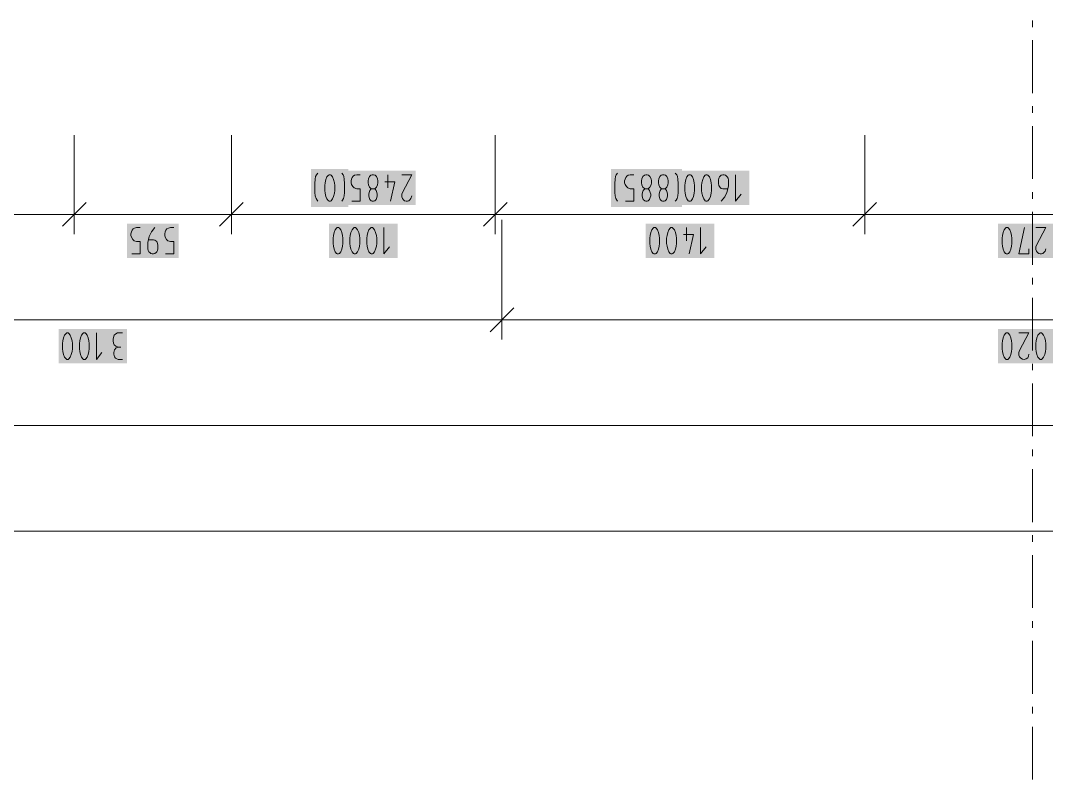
# Model space of a CAD drawing. Header units: millimetres. Extents: x 0 to 594, y 0 to 420.
# Drawn here: x 182.42 to 222.26, y 80 to 109.47 of the extents above; entities that cross this region are included whole.
import ezdxf

# ---------------------------------------------------------------- set-up
doc = ezdxf.new("R2010")
doc.units = ezdxf.units.MM
doc.header["$LTSCALE"] = 8
doc.layers.add('PDF_Koty delkove', color=7, linetype='Continuous')
doc.layers.add('PDF_Osy hlavni', color=7, linetype='Continuous')

msp = doc.modelspace()

# ---------------------------------------------------------------- linework, layer by layer
at = {"layer": 'PDF_Koty delkove', "lineweight": 18}
for points in [[(184.506, 101.942), (184.506, 103.463), (184.506, 103.515), (184.506, 103.608), (184.506, 103.66), (184.506, 105.017)], [(190.605, 103.43), (190.605, 103.482), (190.605, 103.573), (190.605, 103.624), (190.605, 105.017)], [(200.855, 101.942), (200.855, 103.376), (200.855, 103.426), (200.855, 103.514), (200.855, 103.564), (200.855, 103.615), (200.855, 103.667), (200.855, 105.017)], [(215.205, 101.942), (215.205, 103.3), (215.205, 103.348), (215.205, 103.432), (215.205, 103.48), (215.205, 103.529), (215.205, 103.578), (215.205, 103.605), (215.205, 103.656), (215.205, 105.017)], [(190.605, 101.942), (190.605, 103.43)], [(193.962, 102.455), (193.934, 102.489), (193.893, 102.557), (193.866, 102.659), (193.852, 102.796), (193.852, 103.137), (193.866, 103.309), (193.879, 103.411), (193.907, 103.48), (193.962, 103.547)], [(194.249, 102.762), (194.276, 102.642), (194.317, 102.54), (194.371, 102.471), (194.399, 102.455), (194.453, 102.455), (194.481, 102.471), (194.535, 102.54), (194.576, 102.642), (194.604, 102.762), (194.618, 102.864), (194.618, 103.069), (194.604, 103.171), (194.576, 103.291), (194.535, 103.394), (194.481, 103.462), (194.453, 103.48), (194.399, 103.48), (194.371, 103.462), (194.317, 103.394), (194.276, 103.291), (194.249, 103.171), (194.235, 103.069)], [(194.891, 103.547), (194.946, 103.48), (194.973, 103.411), (194.987, 103.309), (195.001, 103.137), (195.001, 102.796), (194.987, 102.659), (194.959, 102.557), (194.918, 102.489), (194.891, 102.455)], [(195.284, 102.455), (195.612, 102.455), (195.612, 102.932), (195.475, 102.932), (195.38, 102.967), (195.325, 103.018), (195.271, 103.104), (195.257, 103.171), (195.257, 103.24), (195.271, 103.309), (195.298, 103.376), (195.339, 103.427), (195.393, 103.462), (195.475, 103.48), (195.612, 103.48)], [(196.186, 103.462), (196.131, 103.48), (196.077, 103.48), (196.022, 103.462), (195.967, 103.411), (195.927, 103.325), (195.913, 103.24)], [(195.913, 103.24), (195.913, 103.171), (195.927, 103.086), (195.967, 103.001), (196.022, 102.95), (196.049, 102.932), (196.159, 102.932), (196.186, 102.95), (196.241, 103.001), (196.282, 103.086), (196.296, 103.171), (196.296, 103.24), (196.282, 103.325), (196.241, 103.411), (196.186, 103.462)], [(196.569, 103.206), (196.952, 103.206), (196.787, 102.455)], [(196.678, 103.48), (196.678, 102.967)], [(197.225, 103.48), (197.608, 103.48), (197.252, 102.796), (197.225, 102.727), (197.225, 102.625), (197.252, 102.557), (197.293, 102.506), (197.334, 102.471), (197.389, 102.455), (197.443, 102.455), (197.498, 102.471), (197.539, 102.506), (197.58, 102.557), (197.608, 102.659)], [(205.606, 102.455), (205.578, 102.489), (205.537, 102.557), (205.51, 102.659), (205.496, 102.796), (205.496, 103.137), (205.51, 103.309), (205.523, 103.411), (205.551, 103.48), (205.606, 103.547)], [(205.906, 102.455), (206.234, 102.455), (206.234, 102.932), (206.097, 102.932), (206.002, 102.967), (205.947, 103.018), (205.893, 103.104), (205.879, 103.171), (205.879, 103.24), (205.893, 103.309), (205.92, 103.376), (205.961, 103.427), (206.015, 103.462), (206.097, 103.48), (206.234, 103.48)], [(206.535, 103.24), (206.535, 103.171), (206.549, 103.086), (206.589, 103.001), (206.644, 102.95), (206.671, 102.932), (206.781, 102.932), (206.808, 102.95), (206.863, 103.001), (206.904, 103.086), (206.918, 103.171), (206.918, 103.24), (206.904, 103.325), (206.863, 103.411), (206.808, 103.462), (206.753, 103.48), (206.699, 103.48)], [(206.699, 103.48), (206.644, 103.462), (206.589, 103.411), (206.549, 103.325), (206.535, 103.24)], [(207.437, 102.932), (207.464, 102.915), (207.505, 102.864), (207.532, 102.796), (207.546, 102.727), (207.546, 102.659), (207.532, 102.591), (207.505, 102.522), (207.45, 102.471), (207.409, 102.455), (207.355, 102.455), (207.314, 102.471), (207.259, 102.522), (207.232, 102.591), (207.218, 102.659), (207.218, 102.727), (207.232, 102.796), (207.259, 102.864), (207.3, 102.915), (207.327, 102.932), (207.437, 102.932), (207.464, 102.95), (207.519, 103.001), (207.56, 103.086), (207.574, 103.171), (207.574, 103.24), (207.56, 103.325), (207.519, 103.411), (207.464, 103.462), (207.409, 103.48), (207.355, 103.48), (207.3, 103.462), (207.245, 103.411), (207.205, 103.325), (207.191, 103.24)], [(207.191, 103.24), (207.191, 103.171), (207.205, 103.086), (207.245, 103.001), (207.3, 102.95), (207.327, 102.932)], [(207.847, 103.547), (207.902, 103.48), (207.929, 103.411), (207.943, 103.309), (207.957, 103.137), (207.957, 102.796), (207.943, 102.659), (207.915, 102.557), (207.874, 102.489), (207.847, 102.455)], [(209.252, 102.864), (209.252, 103.069), (209.238, 103.171), (209.21, 103.291), (209.169, 103.394), (209.115, 103.462), (209.087, 103.48), (209.033, 103.48), (209.005, 103.462), (208.951, 103.394), (208.91, 103.291), (208.883, 103.171), (208.869, 103.069)], [(209.88, 102.932), (209.689, 102.932), (209.634, 102.95), (209.593, 102.984), (209.566, 103.018), (209.539, 103.069), (209.525, 103.137), (209.525, 103.274), (209.539, 103.342), (209.566, 103.394), (209.593, 103.427), (209.634, 103.462), (209.689, 103.48), (209.743, 103.48), (209.798, 103.462), (209.839, 103.427), (209.866, 103.394), (209.894, 103.342), (209.908, 103.274), (209.908, 103.035), (209.853, 102.796), (209.771, 102.625), (209.634, 102.455)], [(210.181, 103.48), (210.181, 102.455), (210.399, 102.727)], [(194.235, 103.069), (194.235, 102.864), (194.249, 102.762)], [(196.159, 102.932), (196.186, 102.915), (196.227, 102.864), (196.254, 102.796), (196.268, 102.727), (196.268, 102.659), (196.254, 102.591), (196.227, 102.522), (196.172, 102.471), (196.131, 102.455), (196.077, 102.455), (196.036, 102.471), (195.981, 102.522), (195.954, 102.591), (195.94, 102.659), (195.94, 102.727), (195.954, 102.796), (195.981, 102.864), (196.022, 102.915), (196.049, 102.932)], [(206.781, 102.932), (206.808, 102.915), (206.849, 102.864), (206.876, 102.796), (206.89, 102.727), (206.89, 102.659), (206.876, 102.591), (206.849, 102.522), (206.794, 102.471), (206.753, 102.455), (206.699, 102.455), (206.658, 102.471), (206.603, 102.522), (206.576, 102.591), (206.562, 102.659), (206.562, 102.727), (206.576, 102.796), (206.603, 102.864), (206.644, 102.915), (206.671, 102.932)], [(208.869, 103.069), (208.869, 102.864), (208.883, 102.762), (208.91, 102.642), (208.951, 102.54), (209.005, 102.471), (209.033, 102.455), (209.087, 102.455), (209.115, 102.471), (209.169, 102.54), (209.21, 102.642), (209.238, 102.762), (209.252, 102.864)], [(184.968, 102.403), (184.045, 101.481)], [(184.506, 102.711), (184.506, 101.942), (184.506, 101.173)], [(191.067, 102.403), (190.144, 101.481)], [(190.605, 102.711), (190.605, 101.942), (190.605, 101.173)], [(201.316, 102.403), (200.394, 101.481)], [(200.855, 102.711), (200.855, 101.942), (200.855, 101.173)], [(215.666, 102.403), (214.744, 101.481)], [(215.205, 102.711), (215.205, 101.942), (215.205, 101.173)], [(228.222, 101.942), (215.205, 101.942), (200.855, 101.942), (190.605, 101.942), (184.506, 101.942), (170.157, 101.942), (156.065, 101.942), (143.203, 101.942), (119.964, 101.942), (114.474, 101.942), (80.88, 101.942), (65.966, 101.942)], [(201.111, 97.849), (201.111, 101.727)], [(186.734, 100.405), (187.062, 100.405), (187.062, 100.882), (186.925, 100.882), (186.83, 100.917), (186.775, 100.968), (186.721, 101.054), (186.707, 101.121), (186.707, 101.19), (186.721, 101.259), (186.748, 101.326), (186.789, 101.377), (186.843, 101.412), (186.925, 101.43), (187.062, 101.43)], [(187.637, 101.43), (187.5, 101.259), (187.418, 101.087), (187.364, 100.849), (187.364, 100.609), (187.378, 100.541)], [(188.048, 100.405), (188.377, 100.405), (188.377, 100.882), (188.239, 100.882), (188.144, 100.917), (188.089, 100.968), (188.035, 101.054), (188.021, 101.121), (188.021, 101.19), (188.035, 101.259), (188.062, 101.326), (188.103, 101.377), (188.157, 101.412), (188.239, 101.43), (188.377, 101.43)], [(194.635, 100.49), (194.689, 100.421), (194.717, 100.405), (194.771, 100.405), (194.799, 100.421), (194.853, 100.49), (194.894, 100.592), (194.922, 100.712), (194.936, 100.814), (194.936, 101.019), (194.922, 101.121), (194.894, 101.241), (194.853, 101.344), (194.799, 101.412), (194.771, 101.43), (194.717, 101.43), (194.689, 101.412), (194.635, 101.344), (194.594, 101.241), (194.567, 101.121), (194.553, 101.019)], [(195.881, 100.712), (195.908, 100.592), (195.949, 100.49), (196.003, 100.421), (196.031, 100.405), (196.085, 100.405), (196.113, 100.421), (196.167, 100.49), (196.208, 100.592), (196.236, 100.712), (196.25, 100.814), (196.25, 101.019), (196.236, 101.121), (196.208, 101.241), (196.167, 101.344), (196.113, 101.412), (196.085, 101.43), (196.031, 101.43), (196.003, 101.412), (195.949, 101.344), (195.908, 101.241), (195.881, 101.121), (195.867, 101.019)], [(196.524, 101.43), (196.524, 100.405), (196.742, 100.677)], [(207.194, 100.592), (207.222, 100.712), (207.236, 100.814), (207.236, 101.019), (207.222, 101.121), (207.194, 101.241), (207.153, 101.344), (207.099, 101.412), (207.071, 101.43), (207.017, 101.43), (206.989, 101.412), (206.935, 101.344), (206.894, 101.241), (206.867, 101.121), (206.853, 101.019)], [(208.276, 101.43), (208.276, 100.917)], [(208.824, 101.43), (208.824, 100.405), (209.042, 100.677)], [(220.92, 101.019), (220.906, 101.121), (220.878, 101.241), (220.837, 101.344), (220.782, 101.412), (220.755, 101.43), (220.7, 101.43), (220.672, 101.412), (220.618, 101.344), (220.577, 101.241), (220.55, 101.121), (220.536, 101.019)], [(221.577, 100.609), (221.577, 100.405), (221.193, 100.405), (221.412, 101.43)], [(221.85, 101.43), (222.234, 101.43), (221.877, 100.746), (221.85, 100.677), (221.85, 100.575), (221.877, 100.507), (221.918, 100.456), (221.959, 100.421), (222.014, 100.405), (222.069, 100.405), (222.124, 100.421), (222.165, 100.456), (222.206, 100.507), (222.234, 100.609)], [(187.378, 100.541), (187.405, 100.49), (187.432, 100.456), (187.473, 100.421), (187.528, 100.405), (187.582, 100.405), (187.637, 100.421), (187.678, 100.456), (187.706, 100.49), (187.734, 100.541), (187.747, 100.609), (187.747, 100.746), (187.734, 100.814), (187.706, 100.882), (187.637, 100.934), (187.582, 100.951), (187.391, 100.951)], [(194.553, 101.019), (194.553, 100.814), (194.567, 100.712), (194.594, 100.592), (194.635, 100.49)], [(195.867, 101.019), (195.867, 100.814), (195.881, 100.712)], [(206.853, 101.019), (206.853, 100.814), (206.867, 100.712), (206.894, 100.592), (206.935, 100.49), (206.989, 100.421), (207.017, 100.405), (207.071, 100.405), (207.099, 100.421), (207.153, 100.49), (207.194, 100.592)], [(208.167, 101.156), (208.55, 101.156), (208.385, 100.405)], [(220.536, 101.019), (220.536, 100.814), (220.55, 100.712), (220.577, 100.592), (220.618, 100.49), (220.672, 100.421), (220.7, 100.405), (220.755, 100.405), (220.782, 100.421), (220.837, 100.49), (220.878, 100.592), (220.906, 100.712), (220.92, 100.814), (220.92, 101.019)], [(201.111, 98.617), (201.111, 97.849), (201.111, 97.08)], [(201.573, 98.31), (200.65, 97.387)], [(549.557, 97.849), (518.994, 97.849), (486.827, 97.849), (438.243, 97.849), (403.239, 97.849), (371.465, 97.849), (330.26, 97.849), (298.486, 97.849), (274.09, 97.849), (242.316, 97.849), (201.111, 97.849), (169.337, 97.849), (140.381, 97.849), (119.964, 97.849), (114.474, 97.849), (80.88, 97.849), (65.966, 97.849)], [(184.047, 96.925), (184.047, 96.72), (184.061, 96.619), (184.088, 96.499), (184.129, 96.396), (184.183, 96.327), (184.211, 96.311), (184.265, 96.311), (184.293, 96.327), (184.347, 96.396), (184.388, 96.499), (184.416, 96.619), (184.43, 96.72), (184.43, 96.925), (184.416, 97.028), (184.388, 97.147), (184.347, 97.25), (184.293, 97.319), (184.265, 97.336), (184.211, 97.336), (184.183, 97.319), (184.129, 97.25)], [(184.129, 97.25), (184.088, 97.147), (184.061, 97.028), (184.047, 96.925)], [(185.361, 97.336), (185.361, 96.311), (185.579, 96.584)], [(186.373, 97.336), (186.182, 97.336), (186.114, 97.301), (186.059, 97.25), (186.032, 97.165), (186.018, 97.096), (186.018, 97.028), (186.032, 96.942)], [(186.032, 96.942), (186.059, 96.875), (186.114, 96.824), (186.209, 96.789)], [(186.373, 96.311), (186.209, 96.311), (186.154, 96.327), (186.1, 96.362), (186.072, 96.414), (186.045, 96.515), (186.045, 96.584), (186.072, 96.686), (186.127, 96.755), (186.209, 96.789), (186.318, 96.789)], [(549.557, 93.742), (336.218, 93.742), (119.964, 93.742), (114.474, 93.742), (80.88, 93.742), (65.966, 93.742)], [(549.557, 89.642), (309.274, 89.642), (65.966, 89.642)]]:
    msp.add_lwpolyline(points, dxfattribs=at)
for points in [[(208.213, 103.069), (208.213, 102.864), (208.227, 102.762), (208.254, 102.642), (208.295, 102.54), (208.349, 102.471), (208.377, 102.455), (208.431, 102.455), (208.459, 102.471), (208.513, 102.54), (208.554, 102.642), (208.582, 102.762), (208.596, 102.864), (208.596, 103.069), (208.582, 103.171), (208.554, 103.291), (208.513, 103.394), (208.459, 103.462), (208.431, 103.48), (208.377, 103.48), (208.349, 103.462), (208.295, 103.394), (208.254, 103.291), (208.227, 103.171)], [(195.21, 101.019), (195.21, 100.814), (195.224, 100.712), (195.251, 100.592), (195.292, 100.49), (195.346, 100.421), (195.374, 100.405), (195.428, 100.405), (195.456, 100.421), (195.51, 100.49), (195.551, 100.592), (195.579, 100.712), (195.593, 100.814), (195.593, 101.019), (195.579, 101.121), (195.551, 101.241), (195.51, 101.344), (195.456, 101.412), (195.428, 101.43), (195.374, 101.43), (195.346, 101.412), (195.292, 101.344), (195.251, 101.241), (195.224, 101.121)], [(207.51, 101.019), (207.51, 100.814), (207.524, 100.712), (207.551, 100.592), (207.592, 100.49), (207.646, 100.421), (207.674, 100.405), (207.728, 100.405), (207.756, 100.421), (207.81, 100.49), (207.851, 100.592), (207.879, 100.712), (207.893, 100.814), (207.893, 101.019), (207.879, 101.121), (207.851, 101.241), (207.81, 101.344), (207.756, 101.412), (207.728, 101.43), (207.674, 101.43), (207.646, 101.412), (207.592, 101.344), (207.551, 101.241), (207.524, 101.121)], [(184.704, 96.925), (184.704, 96.72), (184.718, 96.619), (184.745, 96.499), (184.786, 96.396), (184.84, 96.327), (184.868, 96.311), (184.922, 96.311), (184.95, 96.327), (185.004, 96.396), (185.045, 96.499), (185.073, 96.619), (185.087, 96.72), (185.087, 96.925), (185.073, 97.028), (185.045, 97.147), (185.004, 97.25), (184.95, 97.319), (184.922, 97.336), (184.868, 97.336), (184.84, 97.319), (184.786, 97.25), (184.745, 97.147), (184.718, 97.028)], [(220.536, 96.925), (220.536, 96.72), (220.55, 96.619), (220.577, 96.499), (220.618, 96.396), (220.672, 96.327), (220.7, 96.311), (220.755, 96.311), (220.782, 96.327), (220.837, 96.396), (220.878, 96.499), (220.906, 96.619), (220.92, 96.72), (220.92, 96.925), (220.906, 97.028), (220.878, 97.147), (220.837, 97.25), (220.782, 97.319), (220.755, 97.336), (220.7, 97.336), (220.672, 97.319), (220.618, 97.25), (220.577, 97.147), (220.55, 97.028)], [(221.85, 96.925), (221.85, 96.72), (221.864, 96.619), (221.891, 96.499), (221.932, 96.396), (221.987, 96.327), (222.014, 96.311), (222.069, 96.311), (222.097, 96.327), (222.151, 96.396), (222.192, 96.499), (222.22, 96.619), (222.234, 96.72), (222.234, 96.925), (222.22, 97.028), (222.192, 97.147), (222.151, 97.25), (222.097, 97.319), (222.069, 97.336), (222.014, 97.336), (221.987, 97.319), (221.932, 97.25), (221.891, 97.147), (221.864, 97.028)]]:
    msp.add_lwpolyline(points, close=True, dxfattribs=at)
msp.add_lwpolyline([(221.193, 97.336), (221.577, 97.336), (221.22, 96.652), (221.193, 96.584), (221.193, 96.481, 0.981648), (221.577, 96.515)], format="xyb", dxfattribs=at)
at = {"layer": 'PDF_Koty delkove', "color": 7, "lineweight": 18, "true_color": 0xffffff, "transparency": 33554559}
for points in [[(195.154, 103.702), (193.699, 103.702), (195.154, 102.233), (193.699, 102.233)], [(197.761, 103.633), (195.103, 103.633), (197.761, 102.301), (195.103, 102.301)], [(208.11, 103.702), (205.343, 103.702), (208.11, 102.233), (205.343, 102.233)], [(210.717, 103.633), (208.059, 103.633), (210.717, 102.301), (208.059, 102.301)], [(188.558, 101.583), (186.553, 101.583), (188.558, 100.251), (186.553, 100.251)], [(197.061, 101.583), (194.399, 101.583), (197.061, 100.251), (194.399, 100.251)], [(209.361, 101.583), (206.699, 101.583), (209.361, 100.251), (206.699, 100.251)], [(223.045, 101.583), (220.383, 101.583), (223.045, 100.251), (220.383, 100.251)], [(186.555, 97.49), (183.893, 97.49), (186.555, 96.157), (183.893, 96.157)], [(223.045, 97.49), (220.383, 97.49), (223.045, 96.157), (220.383, 96.157)]]:
    msp.add_solid(points, dxfattribs=at)
at = {"layer": 'PDF_Osy hlavni', "lineweight": 18}
for points in [[(221.714, 109.212), (221.714, 109.468)], [(221.714, 106.65), (221.714, 108.7)], [(221.714, 105.881), (221.714, 106.137)], [(221.714, 103.319), (221.714, 105.369)], [(221.714, 102.55), (221.714, 102.806)], [(221.714, 99.987), (221.714, 102.037)], [(221.714, 99.219), (221.714, 99.475)], [(221.714, 96.656), (221.714, 98.706)], [(221.714, 95.887), (221.714, 96.144)], [(221.714, 93.325), (221.714, 95.375)], [(221.714, 92.556), (221.714, 92.812)], [(221.714, 89.994), (221.714, 92.044)], [(221.714, 89.225), (221.714, 89.481)], [(221.714, 86.662), (221.714, 88.712)], [(221.714, 85.894), (221.714, 86.15)], [(221.714, 83.331), (221.714, 85.381)], [(221.714, 82.562), (221.714, 82.819)], [(221.714, 80), (221.714, 82.05)]]:
    msp.add_lwpolyline(points, dxfattribs=at)

doc.saveas('drawing.dxf')
